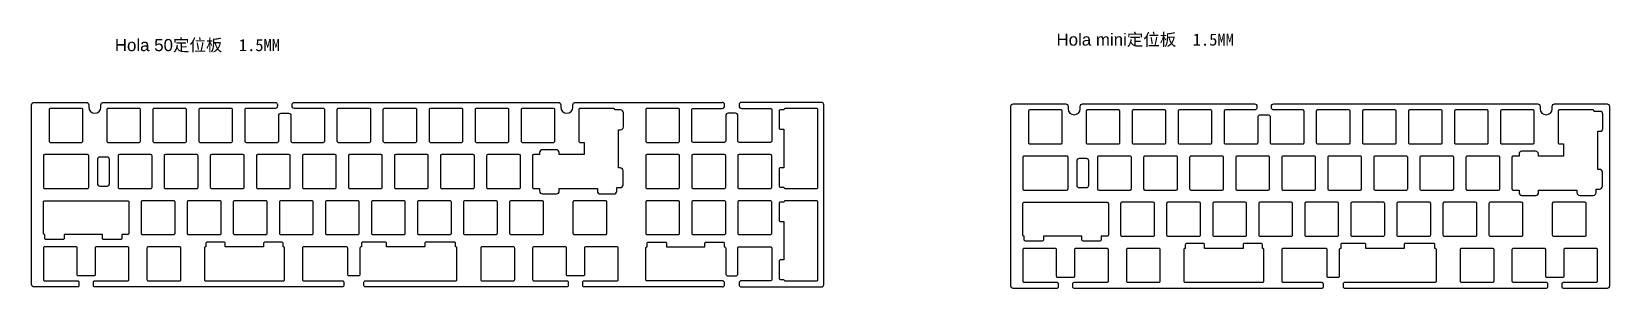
# Model space of a CAD drawing. Header units: millimetres. Extents: x 84 to 737, y 521 to 627.
import ezdxf

# ---------------------------------------------------------------- set-up
doc = ezdxf.new("R2010")
doc.units = ezdxf.units.MM
doc.styles.get("Standard").update_dxf_attribs({"font": 'arial.ttf'})

msp = doc.modelspace()

# ---------------------------------------------------------------- linework, layer by layer
at = {"color": 3, "linetype": 'Continuous', "lineweight": 25}
for points in [[(370.02, 521.94), (312.84, 521.94, -0.414214), (312.34, 522.44), (312.34, 523.94, -0.414214), (312.84, 524.44), (326.56, 524.44, 0.414214), (327.06, 524.94), (327.06, 537.94, 0.414214), (326.56, 538.44), (313.56, 538.44, 0.414214), (313.06, 537.94), (313.06, 526.94, -0.414214), (312.56, 526.44), (306.13, 526.44, -0.414214), (305.63, 526.94), (305.63, 537.94, 0.414214), (305.13, 538.44), (292.13, 538.44, 0.414214), (291.63, 537.94), (291.63, 524.94, 0.414214), (292.13, 524.44), (305.84, 524.44, -0.414214), (306.34, 523.94), (306.34, 522.44, -0.414214), (305.84, 521.94), (222.36, 521.94, -0.414214), (221.86, 522.44), (221.86, 523.94, -0.414214), (222.36, 524.44), (259.84, 524.44, 0.414214), (260.34, 524.94), (260.34, 537.94, 0.414214), (259.84, 538.44), (259.76, 538.44), (259.76, 539.94, 0.414214), (259.26, 540.44), (247.53, 540.44, 0.414214), (247.03, 539.94), (247.03, 538.44), (231.16, 538.44), (231.16, 539.94, 0.414214), (230.66, 540.44), (221.28, 540.44, 0.414214), (220.78, 539.94), (220.78, 538.44), (220.69, 538.44, 0.414214), (220.19, 537.94), (220.19, 526.94, -0.414214), (219.69, 526.44), (215.64, 526.44, -0.414214), (215.14, 526.94), (215.14, 537.94, 0.414214), (214.64, 538.44), (196.88, 538.44, 0.414214), (196.38, 537.94), (196.38, 524.94, 0.414214), (196.88, 524.44), (212.97, 524.44, -0.414214), (213.47, 523.94), (213.47, 522.44, -0.414214), (212.97, 521.94), (110.44, 521.94, -0.414214), (109.94, 522.44), (109.94, 523.94, -0.414214), (110.44, 524.44), (124.15, 524.44, 0.414214), (124.65, 524.94), (124.65, 537.94, 0.414214), (124.15, 538.44), (111.15, 538.44, 0.414214), (110.65, 537.94), (110.65, 526.94, -0.414214), (110.15, 526.44), (103.72, 526.44, -0.414214), (103.22, 526.94), (103.22, 537.94, 0.414214), (102.72, 538.44), (89.72, 538.44, 0.414214), (89.22, 537.94), (89.22, 524.94, 0.414214), (89.72, 524.44), (103.44, 524.44, -0.414214), (103.94, 523.94), (103.94, 522.44, -0.414214), (103.44, 521.94), (85.34, 521.94, -0.414214), (84.34, 522.94), (84.34, 597.09, -0.414214), (85.34, 598.09), (107.01, 598.09, -0.414214), (108.01, 597.09), (108.01, 596.09, 1), (113.01, 596.09), (113.01, 597.09, -0.414214), (114.01, 598.09), (185.09, 598.09, -0.414214), (186.09, 597.09), (186.09, 596.59, -0.414214), (185.09, 595.59), (173.07, 595.59, 0.414214), (172.57, 595.09), (172.57, 582.09, 0.414214), (173.07, 581.59), (186.07, 581.59, 0.414214), (186.57, 582.09), (186.57, 592.59, -0.414214), (187.57, 593.59), (190.62, 593.59, -0.414214), (191.62, 592.59), (191.62, 582.09, 0.414214), (192.12, 581.59), (205.12, 581.59, 0.414214), (205.62, 582.09), (205.62, 595.09, 0.414214), (205.12, 595.59), (193.09, 595.59, -0.414214), (192.09, 596.59), (192.09, 597.09, -0.414214), (193.09, 598.09), (302.27, 598.09, -0.414214), (303.27, 597.09), (303.27, 596.09, 1), (308.27, 596.09)], [(308.27, 596.09), (308.27, 597.09, -0.414214), (309.27, 598.09), (370.02, 598.09)], [(370.02, 521.94, 0.414214), (371.02, 522.94), (371.02, 523.44, 0.414214), (370.02, 524.44), (338.94, 524.44, -0.414214), (338.44, 524.94), (338.44, 537.94, -0.414214), (338.94, 538.44), (339.03, 538.44), (339.03, 539.94, -0.414214), (339.53, 540.44), (346.53, 540.44, -0.414214), (347.03, 539.94), (347.03, 538.44), (362.9, 538.44), (362.9, 539.94, -0.414214), (363.4, 540.44), (370.4, 540.44, -0.414214), (370.9, 539.94), (370.9, 538.44), (370.99, 538.44, -0.414214), (371.49, 537.94), (371.49, 527.44, 0.414214), (372.49, 526.44), (375.54, 526.44, 0.414214), (376.54, 527.44), (376.54, 537.94, -0.414214), (377.04, 538.44), (390.04, 538.44, -0.414214), (390.54, 537.94), (390.54, 524.94, -0.414214), (390.04, 524.44), (378.02, 524.44, 0.414214), (377.02, 523.44), (377.02, 522.94, 0.414214), (378.02, 521.94), (411.09, 521.94, 0.414214), (412.09, 522.94), (412.09, 597.09, 0.414214), (411.09, 598.09), (378.02, 598.09, 0.414214), (377.02, 597.09), (377.02, 596.59, 0.414214), (378.02, 595.59), (390.04, 595.59, -0.414214), (390.54, 595.09), (390.54, 582.09, -0.414214), (390.04, 581.59), (377.04, 581.59, -0.414214), (376.54, 582.09), (376.54, 592.59, 0.414214), (375.54, 593.59), (372.49, 593.59, 0.414214), (371.49, 592.59), (371.49, 582.09, -0.414214), (370.99, 581.59), (357.99, 581.59, -0.414214), (357.49, 582.09), (357.49, 595.09, -0.414214), (357.99, 595.59), (370.02, 595.59, 0.414214), (371.02, 596.59), (371.02, 597.09, 0.414214), (370.02, 598.09)], [(713.43, 595.46), (713.43, 596.46, -0.414214), (714.43, 597.46), (736.09, 597.46, -0.414214), (737.09, 596.46), (737.09, 522.31, -0.414214), (736.09, 521.31), (718, 521.31, -0.414214), (717.5, 521.81), (717.5, 523.31, -0.414214), (718, 523.81), (731.71, 523.81, 0.414214), (732.21, 524.31), (732.21, 537.31, 0.414214), (731.71, 537.81), (718.71, 537.81, 0.414214), (718.21, 537.31), (718.21, 526.31, -0.414214), (717.71, 525.81), (711.28, 525.81, -0.414214), (710.78, 526.31), (710.78, 537.31, 0.414214), (710.28, 537.81), (697.28, 537.81, 0.414214), (696.78, 537.31), (696.78, 524.31, 0.414214), (697.28, 523.81), (711, 523.81, -0.414214), (711.5, 523.31), (711.5, 521.81, -0.414214), (711, 521.31), (627.51, 521.31, -0.414214), (627.01, 521.81), (627.01, 523.31, -0.414214), (627.51, 523.81), (665, 523.81, 0.414214), (665.5, 524.31), (665.5, 537.31, 0.414214), (665, 537.81), (664.91, 537.81), (664.91, 539.31, 0.414214), (664.41, 539.81), (652.69, 539.81, 0.414214), (652.19, 539.31), (652.19, 537.81), (636.31, 537.81), (636.31, 539.31, 0.414214), (635.81, 539.81), (626.43, 539.81, 0.414214), (625.93, 539.31), (625.93, 537.81), (625.84, 537.81, 0.414214), (625.34, 537.31), (625.34, 526.31, -0.414214), (624.84, 525.81), (620.79, 525.81, -0.414214), (620.29, 526.31), (620.29, 537.31, 0.414214), (619.79, 537.81), (602.03, 537.81, 0.414214), (601.53, 537.31), (601.53, 524.31, 0.414214), (602.03, 523.81), (618.13, 523.81, -0.414214), (618.63, 523.31), (618.63, 521.81, -0.414214), (618.13, 521.31), (515.59, 521.31, -0.414214), (515.09, 521.81), (515.09, 523.31, -0.414214), (515.59, 523.81), (529.31, 523.81, 0.414214), (529.81, 524.31), (529.81, 537.31, 0.414214), (529.31, 537.81), (516.31, 537.81, 0.414214), (515.81, 537.31), (515.81, 526.31, -0.414214), (515.31, 525.81), (508.88, 525.81, -0.414214), (508.38, 526.31), (508.38, 537.31, 0.414214), (507.88, 537.81), (494.88, 537.81, 0.414214), (494.38, 537.31), (494.38, 524.31, 0.414214), (494.88, 523.81), (508.59, 523.81, -0.414214), (509.09, 523.31), (509.09, 521.81, -0.414214), (508.59, 521.31), (490.49, 521.31, -0.414214), (489.49, 522.31), (489.49, 596.46, -0.414214), (490.49, 597.46), (512.16, 597.46, -0.414214), (513.16, 596.46), (513.16, 595.46, 1), (518.16, 595.46), (518.16, 596.46, -0.414214), (519.16, 597.46), (590.24, 597.46, -0.414214), (591.24, 596.46), (591.24, 595.96, -0.414214), (590.24, 594.96), (578.22, 594.96, 0.414214), (577.72, 594.46), (577.72, 581.46, 0.414214), (578.22, 580.96), (591.22, 580.96, 0.414214), (591.72, 581.46), (591.72, 591.96, -0.414214), (592.72, 592.96), (595.77, 592.96, -0.414214), (596.77, 591.96), (596.77, 581.46, 0.414214), (597.27, 580.96), (610.27, 580.96, 0.414214), (610.77, 581.46), (610.77, 594.46, 0.414214), (610.27, 594.96), (598.24, 594.96, -0.414214), (597.24, 595.96), (597.24, 596.46, -0.414214), (598.24, 597.46), (707.43, 597.46, -0.414214), (708.43, 596.46), (708.43, 595.46, 1), (713.43, 595.46)]]:
    msp.add_lwpolyline(points, format="xyb", dxfattribs=at)
at = {"color": 7, "linetype": 'Continuous', "lineweight": 25}
msp.add_lwpolyline([(92.1, 581.59), (105.1, 581.59, 0.414214), (105.6, 582.09), (105.6, 595.09, 0.414214), (105.1, 595.59), (92.1, 595.59, 0.414214), (91.6, 595.09), (91.6, 582.09, 0.414214)], format="xyb", close=True, dxfattribs=at)
at = {"color": 3, "linetype": 'Continuous', "lineweight": 25}
for points in [[(92.1, 581.59), (105.1, 581.59, 0.414214), (105.6, 582.09), (105.6, 595.09, 0.414214), (105.1, 595.59), (92.1, 595.59, 0.414214), (91.6, 595.09), (91.6, 582.09, 0.414214)], [(92.1, 581.59), (105.1, 581.59, 0.414214), (105.6, 582.09), (105.6, 595.09, 0.414214), (105.1, 595.59), (92.1, 595.59, 0.414214), (91.6, 595.09), (91.6, 582.09, 0.414214)], [(115.92, 581.59), (128.92, 581.59, 0.414214), (129.42, 582.09), (129.42, 595.09, 0.414214), (128.92, 595.59), (115.92, 595.59, 0.414214), (115.42, 595.09), (115.42, 582.09, 0.414214)], [(134.97, 581.59), (147.97, 581.59, 0.414214), (148.47, 582.09), (148.47, 595.09, 0.414214), (147.97, 595.59), (134.97, 595.59, 0.414214), (134.47, 595.09), (134.47, 582.09, 0.414214)], [(154.02, 581.59), (167.02, 581.59, 0.414214), (167.52, 582.09), (167.52, 595.09, 0.414214), (167.02, 595.59), (154.02, 595.59, 0.414214), (153.52, 595.09), (153.52, 582.09, 0.414214)], [(211.17, 581.59), (224.17, 581.59, 0.414214), (224.67, 582.09), (224.67, 595.09, 0.414214), (224.17, 595.59), (211.17, 595.59, 0.414214), (210.67, 595.09), (210.67, 582.09, 0.414214)], [(230.22, 581.59), (243.22, 581.59, 0.414214), (243.72, 582.09), (243.72, 595.09, 0.414214), (243.22, 595.59), (230.22, 595.59, 0.414214), (229.72, 595.09), (229.72, 582.09, 0.414214)], [(249.27, 581.59), (262.27, 581.59, 0.414214), (262.77, 582.09), (262.77, 595.09, 0.414214), (262.27, 595.59), (249.27, 595.59, 0.414214), (248.77, 595.09), (248.77, 582.09, 0.414214)], [(268.32, 581.59), (281.32, 581.59, 0.414214), (281.82, 582.09), (281.82, 595.09, 0.414214), (281.32, 595.59), (268.32, 595.59, 0.414214), (267.82, 595.09), (267.82, 582.09, 0.414214)], [(287.37, 581.59), (300.37, 581.59, 0.414214), (300.87, 582.09), (300.87, 595.09, 0.414214), (300.37, 595.59), (287.37, 595.59, 0.414214), (286.87, 595.09), (286.87, 582.09, 0.414214)], [(338.94, 581.59), (351.94, 581.59, 0.414214), (352.44, 582.09), (352.44, 595.09, 0.414214), (351.94, 595.59), (338.94, 595.59, 0.414214), (338.44, 595.09), (338.44, 582.09, 0.414214)], [(409.59, 563.04), (409.59, 595.09, 0.414214), (409.09, 595.59), (396.09, 595.59, 0.414214), (395.59, 595.09), (395.59, 595), (394.09, 595, 0.414214), (393.59, 594.5), (393.59, 587.5, 0.414214), (394.09, 587), (395.59, 587), (395.59, 571.13), (394.09, 571.13, 0.414214), (393.59, 570.63), (393.59, 563.63, 0.414214), (394.09, 563.13), (395.59, 563.13), (395.59, 563.04, 0.414214), (396.09, 562.54), (409.09, 562.54, 0.414214)], [(497.26, 580.96), (510.26, 580.96, 0.414214), (510.76, 581.46), (510.76, 594.46, 0.414214), (510.26, 594.96), (497.26, 594.96, 0.414214), (496.76, 594.46), (496.76, 581.46, 0.414214)], [(521.07, 580.96), (534.07, 580.96, 0.414214), (534.57, 581.46), (534.57, 594.46, 0.414214), (534.07, 594.96), (521.07, 594.96, 0.414214), (520.57, 594.46), (520.57, 581.46, 0.414214)], [(540.12, 580.96), (553.12, 580.96, 0.414214), (553.62, 581.46), (553.62, 594.46, 0.414214), (553.12, 594.96), (540.12, 594.96, 0.414214), (539.62, 594.46), (539.62, 581.46, 0.414214)], [(559.17, 580.96), (572.17, 580.96, 0.414214), (572.67, 581.46), (572.67, 594.46, 0.414214), (572.17, 594.96), (559.17, 594.96, 0.414214), (558.67, 594.46), (558.67, 581.46, 0.414214)], [(616.32, 580.96), (629.32, 580.96, 0.414214), (629.82, 581.46), (629.82, 594.46, 0.414214), (629.32, 594.96), (616.32, 594.96, 0.414214), (615.82, 594.46), (615.82, 581.46, 0.414214)], [(635.37, 580.96), (648.37, 580.96, 0.414214), (648.87, 581.46), (648.87, 594.46, 0.414214), (648.37, 594.96), (635.37, 594.96, 0.414214), (634.87, 594.46), (634.87, 581.46, 0.414214)], [(654.42, 580.96), (667.42, 580.96, 0.414214), (667.92, 581.46), (667.92, 594.46, 0.414214), (667.42, 594.96), (654.42, 594.96, 0.414214), (653.92, 594.46), (653.92, 581.46, 0.414214)], [(673.47, 580.96), (686.47, 580.96, 0.414214), (686.97, 581.46), (686.97, 594.46, 0.414214), (686.47, 594.96), (673.47, 594.96, 0.414214), (672.97, 594.46), (672.97, 581.46, 0.414214)], [(692.52, 580.96), (705.52, 580.96, 0.414214), (706.02, 581.46), (706.02, 594.46, 0.414214), (705.52, 594.96), (692.52, 594.96, 0.414214), (692.02, 594.46), (692.02, 581.46, 0.414214)], [(120.68, 562.54), (133.68, 562.54, 0.414214), (134.18, 563.04), (134.18, 576.04, 0.414214), (133.68, 576.54), (120.68, 576.54, 0.414214), (120.18, 576.04), (120.18, 563.04, 0.414214)], [(139.73, 562.54), (152.73, 562.54, 0.414214), (153.23, 563.04), (153.23, 576.04, 0.414214), (152.73, 576.54), (139.73, 576.54, 0.414214), (139.23, 576.04), (139.23, 563.04, 0.414214)], [(158.78, 562.54), (171.78, 562.54, 0.414214), (172.28, 563.04), (172.28, 576.04, 0.414214), (171.78, 576.54), (158.78, 576.54, 0.414214), (158.28, 576.04), (158.28, 563.04, 0.414214)], [(177.83, 562.54), (190.83, 562.54, 0.414214), (191.33, 563.04), (191.33, 576.04, 0.414214), (190.83, 576.54), (177.83, 576.54, 0.414214), (177.33, 576.04), (177.33, 563.04, 0.414214)], [(196.88, 562.54), (209.88, 562.54, 0.414214), (210.38, 563.04), (210.38, 576.04, 0.414214), (209.88, 576.54), (196.88, 576.54, 0.414214), (196.38, 576.04), (196.38, 563.04, 0.414214)], [(215.93, 562.54), (228.93, 562.54, 0.414214), (229.43, 563.04), (229.43, 576.04, 0.414214), (228.93, 576.54), (215.93, 576.54, 0.414214), (215.43, 576.04), (215.43, 563.04, 0.414214)], [(234.98, 562.54), (247.98, 562.54, 0.414214), (248.48, 563.04), (248.48, 576.04, 0.414214), (247.98, 576.54), (234.98, 576.54, 0.414214), (234.48, 576.04), (234.48, 563.04, 0.414214)], [(254.03, 562.54), (267.03, 562.54, 0.414214), (267.53, 563.04), (267.53, 576.04, 0.414214), (267.03, 576.54), (254.03, 576.54, 0.414214), (253.53, 576.04), (253.53, 563.04, 0.414214)], [(273.08, 562.54), (286.08, 562.54, 0.414214), (286.58, 563.04), (286.58, 576.04, 0.414214), (286.08, 576.54), (273.08, 576.54, 0.414214), (272.58, 576.04), (272.58, 563.04, 0.414214)], [(338.94, 562.54), (351.94, 562.54, 0.414214), (352.44, 563.04), (352.44, 576.04, 0.414214), (351.94, 576.54), (338.94, 576.54, 0.414214), (338.44, 576.04), (338.44, 563.04, 0.414214)], [(357.99, 562.54), (370.99, 562.54, 0.414214), (371.49, 563.04), (371.49, 576.04, 0.414214), (370.99, 576.54), (357.99, 576.54, 0.414214), (357.49, 576.04), (357.49, 563.04, 0.414214)], [(377.04, 562.54), (390.04, 562.54, 0.414214), (390.54, 563.04), (390.54, 576.04, 0.414214), (390.04, 576.54), (377.04, 576.54, 0.414214), (376.54, 576.04), (376.54, 563.04, 0.414214)], [(525.83, 561.91), (538.83, 561.91, 0.414214), (539.33, 562.41), (539.33, 575.41, 0.414214), (538.83, 575.91), (525.83, 575.91, 0.414214), (525.33, 575.41), (525.33, 562.41, 0.414214)], [(544.88, 561.91), (557.88, 561.91, 0.414214), (558.38, 562.41), (558.38, 575.41, 0.414214), (557.88, 575.91), (544.88, 575.91, 0.414214), (544.38, 575.41), (544.38, 562.41, 0.414214)], [(563.93, 561.91), (576.93, 561.91, 0.414214), (577.43, 562.41), (577.43, 575.41, 0.414214), (576.93, 575.91), (563.93, 575.91, 0.414214), (563.43, 575.41), (563.43, 562.41, 0.414214)], [(582.98, 561.91), (595.98, 561.91, 0.414214), (596.48, 562.41), (596.48, 575.41, 0.414214), (595.98, 575.91), (582.98, 575.91, 0.414214), (582.48, 575.41), (582.48, 562.41, 0.414214)], [(602.03, 561.91), (615.03, 561.91, 0.414214), (615.53, 562.41), (615.53, 575.41, 0.414214), (615.03, 575.91), (602.03, 575.91, 0.414214), (601.53, 575.41), (601.53, 562.41, 0.414214)], [(621.08, 561.91), (634.08, 561.91, 0.414214), (634.58, 562.41), (634.58, 575.41, 0.414214), (634.08, 575.91), (621.08, 575.91, 0.414214), (620.58, 575.41), (620.58, 562.41, 0.414214)], [(640.13, 561.91), (653.13, 561.91, 0.414214), (653.63, 562.41), (653.63, 575.41, 0.414214), (653.13, 575.91), (640.13, 575.91, 0.414214), (639.63, 575.41), (639.63, 562.41, 0.414214)], [(659.18, 561.91), (672.18, 561.91, 0.414214), (672.68, 562.41), (672.68, 575.41, 0.414214), (672.18, 575.91), (659.18, 575.91, 0.414214), (658.68, 575.41), (658.68, 562.41, 0.414214)], [(678.23, 561.91), (691.23, 561.91, 0.414214), (691.73, 562.41), (691.73, 575.41, 0.414214), (691.23, 575.91), (678.23, 575.91, 0.414214), (677.73, 575.41), (677.73, 562.41, 0.414214)], [(89.72, 557.49), (124.15, 557.49, -0.414214), (124.65, 556.99), (124.65, 543.99, -0.414214), (124.15, 543.49), (121.68, 543.49), (121.68, 541.99, -0.414214), (121.18, 541.49), (114.18, 541.49, -0.414214), (113.68, 541.99), (113.68, 543.49), (97.81, 543.49), (97.81, 541.99, -0.414214), (97.31, 541.49), (90.31, 541.49, -0.414214), (89.81, 541.99), (89.81, 543.49), (89.72, 543.49, -0.414214), (89.22, 543.99), (89.22, 556.99, -0.414214)], [(130.2, 543.49), (143.2, 543.49, 0.414214), (143.7, 543.99), (143.7, 556.99, 0.414214), (143.2, 557.49), (130.2, 557.49, 0.414214), (129.7, 556.99), (129.7, 543.99, 0.414214)], [(149.25, 543.49), (162.25, 543.49, 0.414214), (162.75, 543.99), (162.75, 556.99, 0.414214), (162.25, 557.49), (149.25, 557.49, 0.414214), (148.75, 556.99), (148.75, 543.99, 0.414214)], [(168.3, 543.49), (181.3, 543.49, 0.414214), (181.8, 543.99), (181.8, 556.99, 0.414214), (181.3, 557.49), (168.3, 557.49, 0.414214), (167.8, 556.99), (167.8, 543.99, 0.414214)], [(187.35, 543.49), (200.35, 543.49, 0.414214), (200.85, 543.99), (200.85, 556.99, 0.414214), (200.35, 557.49), (187.35, 557.49, 0.414214), (186.85, 556.99), (186.85, 543.99, 0.414214)], [(206.4, 543.49), (219.4, 543.49, 0.414214), (219.9, 543.99), (219.9, 556.99, 0.414214), (219.4, 557.49), (206.4, 557.49, 0.414214), (205.9, 556.99), (205.9, 543.99, 0.414214)], [(225.45, 543.49), (238.45, 543.49, 0.414214), (238.95, 543.99), (238.95, 556.99, 0.414214), (238.45, 557.49), (225.45, 557.49, 0.414214), (224.95, 556.99), (224.95, 543.99, 0.414214)], [(244.5, 543.49), (257.5, 543.49, 0.414214), (258, 543.99), (258, 556.99, 0.414214), (257.5, 557.49), (244.5, 557.49, 0.414214), (244, 556.99), (244, 543.99, 0.414214)], [(263.55, 543.49), (276.55, 543.49, 0.414214), (277.05, 543.99), (277.05, 556.99, 0.414214), (276.55, 557.49), (263.55, 557.49, 0.414214), (263.05, 556.99), (263.05, 543.99, 0.414214)], [(282.6, 543.49), (295.6, 543.49, 0.414214), (296.1, 543.99), (296.1, 556.99, 0.414214), (295.6, 557.49), (282.6, 557.49, 0.414214), (282.1, 556.99), (282.1, 543.99, 0.414214)], [(308.8, 543.49), (321.8, 543.49, 0.414214), (322.3, 543.99), (322.3, 556.99, 0.414214), (321.8, 557.49), (308.8, 557.49, 0.414214), (308.3, 556.99), (308.3, 543.99, 0.414214)], [(338.94, 543.49), (351.94, 543.49, 0.414214), (352.44, 543.99), (352.44, 556.99, 0.414214), (351.94, 557.49), (338.94, 557.49, 0.414214), (338.44, 556.99), (338.44, 543.99, 0.414214)], [(357.99, 543.49), (370.99, 543.49, 0.414214), (371.49, 543.99), (371.49, 556.99, 0.414214), (370.99, 557.49), (357.99, 557.49, 0.414214), (357.49, 556.99), (357.49, 543.99, 0.414214)], [(377.04, 543.49), (390.04, 543.49, 0.414214), (390.54, 543.99), (390.54, 556.99, 0.414214), (390.04, 557.49), (377.04, 557.49, 0.414214), (376.54, 556.99), (376.54, 543.99, 0.414214)], [(409.59, 524.94), (409.59, 556.99, 0.414214), (409.09, 557.49), (396.09, 557.49, 0.414214), (395.59, 556.99), (395.59, 556.9), (394.09, 556.9, 0.414214), (393.59, 556.4), (393.59, 549.4, 0.414214), (394.09, 548.9), (395.59, 548.9), (395.59, 533.03), (394.09, 533.03, 0.414214), (393.59, 532.53), (393.59, 525.53, 0.414214), (394.09, 525.03), (395.59, 525.03), (395.59, 524.94, 0.414214), (396.09, 524.44), (409.09, 524.44, 0.414214)], [(494.88, 556.86), (529.31, 556.86, -0.414214), (529.81, 556.36), (529.81, 543.36, -0.414214), (529.31, 542.86), (526.84, 542.86), (526.84, 541.36, -0.414214), (526.34, 540.86), (519.34, 540.86, -0.414214), (518.84, 541.36), (518.84, 542.86), (502.96, 542.86), (502.96, 541.36, -0.414214), (502.46, 540.86), (495.46, 540.86, -0.414214), (494.96, 541.36), (494.96, 542.86), (494.88, 542.86, -0.414214), (494.38, 543.36), (494.38, 556.36, -0.414214)], [(535.36, 542.86), (548.36, 542.86, 0.414214), (548.86, 543.36), (548.86, 556.36, 0.414214), (548.36, 556.86), (535.36, 556.86, 0.414214), (534.86, 556.36), (534.86, 543.36, 0.414214)], [(554.41, 542.86), (567.41, 542.86, 0.414214), (567.91, 543.36), (567.91, 556.36, 0.414214), (567.41, 556.86), (554.41, 556.86, 0.414214), (553.91, 556.36), (553.91, 543.36, 0.414214)], [(573.46, 542.86), (586.46, 542.86, 0.414214), (586.96, 543.36), (586.96, 556.36, 0.414214), (586.46, 556.86), (573.46, 556.86, 0.414214), (572.96, 556.36), (572.96, 543.36, 0.414214)], [(592.51, 542.86), (605.51, 542.86, 0.414214), (606.01, 543.36), (606.01, 556.36, 0.414214), (605.51, 556.86), (592.51, 556.86, 0.414214), (592.01, 556.36), (592.01, 543.36, 0.414214)], [(611.56, 542.86), (624.56, 542.86, 0.414214), (625.06, 543.36), (625.06, 556.36, 0.414214), (624.56, 556.86), (611.56, 556.86, 0.414214), (611.06, 556.36), (611.06, 543.36, 0.414214)], [(630.61, 542.86), (643.61, 542.86, 0.414214), (644.11, 543.36), (644.11, 556.36, 0.414214), (643.61, 556.86), (630.61, 556.86, 0.414214), (630.11, 556.36), (630.11, 543.36, 0.414214)], [(649.66, 542.86), (662.66, 542.86, 0.414214), (663.16, 543.36), (663.16, 556.36, 0.414214), (662.66, 556.86), (649.66, 556.86, 0.414214), (649.16, 556.36), (649.16, 543.36, 0.414214)], [(668.71, 542.86), (681.71, 542.86, 0.414214), (682.21, 543.36), (682.21, 556.36, 0.414214), (681.71, 556.86), (668.71, 556.86, 0.414214), (668.21, 556.36), (668.21, 543.36, 0.414214)], [(687.76, 542.86), (700.76, 542.86, 0.414214), (701.26, 543.36), (701.26, 556.36, 0.414214), (700.76, 556.86), (687.76, 556.86, 0.414214), (687.26, 556.36), (687.26, 543.36, 0.414214)], [(713.95, 542.86), (726.95, 542.86, 0.414214), (727.45, 543.36), (727.45, 556.36, 0.414214), (726.95, 556.86), (713.95, 556.86, 0.414214), (713.45, 556.36), (713.45, 543.36, 0.414214)], [(145.58, 538.44), (132.58, 538.44, 0.414214), (132.08, 537.94), (132.08, 524.94, 0.414214), (132.58, 524.44), (145.58, 524.44, 0.414214), (146.08, 524.94), (146.08, 537.94, 0.414214)], [(180.86, 540.44, 0.414214), (180.36, 539.94), (180.36, 538.44), (164.48, 538.44), (164.48, 539.94, 0.414214), (163.98, 540.44), (156.98, 540.44, 0.414214), (156.48, 539.94), (156.48, 538.44), (156.4, 538.44, 0.414214), (155.9, 537.94), (155.9, 524.94, 0.414214), (156.4, 524.44), (188.45, 524.44, 0.414214), (188.95, 524.94), (188.95, 537.94, 0.414214), (188.45, 538.44), (188.36, 538.44), (188.36, 539.94, 0.414214), (187.86, 540.44)], [(283.7, 538.44), (270.7, 538.44, 0.414214), (270.2, 537.94), (270.2, 524.94, 0.414214), (270.7, 524.44), (283.7, 524.44, 0.414214), (284.2, 524.94), (284.2, 537.94, 0.414214)], [(550.74, 537.81), (537.74, 537.81, 0.414214), (537.24, 537.31), (537.24, 524.31, 0.414214), (537.74, 523.81), (550.74, 523.81, 0.414214), (551.24, 524.31), (551.24, 537.31, 0.414214)], [(586.01, 539.81, 0.414214), (585.51, 539.31), (585.51, 537.81), (569.64, 537.81), (569.64, 539.31, 0.414214), (569.14, 539.81), (562.14, 539.81, 0.414214), (561.64, 539.31), (561.64, 537.81), (561.55, 537.81, 0.414214), (561.05, 537.31), (561.05, 524.31, 0.414214), (561.55, 523.81), (593.6, 523.81, 0.414214), (594.1, 524.31), (594.1, 537.31, 0.414214), (593.6, 537.81), (593.51, 537.81), (593.51, 539.31, 0.414214), (593.01, 539.81)], [(688.85, 537.81), (675.85, 537.81, 0.414214), (675.35, 537.31), (675.35, 524.31, 0.414214), (675.85, 523.81), (688.85, 523.81, 0.414214), (689.35, 524.31), (689.35, 537.31, 0.414214)]]:
    msp.add_lwpolyline(points, format="xyb", close=True, dxfattribs=at)
at = {"color": 3}
for points in [[(302.6, 576.54), (302.6, 577.37, 0.414214), (301.4, 578.57), (295.73, 578.57, 0.414214), (294.53, 577.37), (294.53, 576.54), (292.1, 576.54, 0.414214), (291.6, 576.04), (291.6, 563.04, 0.414214), (292.1, 562.54), (294.53, 562.54), (294.53, 561.52, 0.414214), (295.73, 560.32), (301.46, 560.32, 0.414214), (302.66, 561.52), (302.66, 562.54), (318.44, 562.54), (318.44, 561.49, 0.414214), (319.64, 560.29), (325.23, 560.29, 0.414214), (326.43, 561.49), (326.43, 562.92), (327.82, 562.92, 0.414214), (329.02, 564.12), (329.02, 569.88, 0.414214), (327.82, 571.08), (327.11, 571.08), (327.11, 586.77), (328.02, 586.77, 0.414214), (329.22, 587.97), (329.22, 593.79, 0.414214), (328.02, 594.99), (325.58, 594.99), (325.58, 595.09, 0.414214), (325.08, 595.59), (311.18, 595.59, 0.414214), (310.68, 595.09), (310.68, 582.09, 0.414214), (311.18, 581.59), (312.98, 581.59), (312.98, 576.54)], [(707.75, 575.91), (707.75, 576.74, 0.414214), (706.55, 577.94), (700.89, 577.94, 0.414214), (699.69, 576.74), (699.69, 575.91), (697.25, 575.91, 0.414214), (696.75, 575.41), (696.75, 562.41, 0.414214), (697.25, 561.91), (699.69, 561.91), (699.69, 560.89, 0.414214), (700.89, 559.69), (706.61, 559.69, 0.414214), (707.81, 560.89), (707.81, 561.91), (723.6, 561.91), (723.6, 560.86, 0.414214), (724.8, 559.66), (730.39, 559.66, 0.414214), (731.59, 560.86), (731.59, 562.29), (732.98, 562.29, 0.414214), (734.18, 563.49), (734.18, 569.25, 0.414214), (732.98, 570.45), (732.26, 570.45), (732.26, 586.14), (733.17, 586.14, 0.414214), (734.37, 587.34), (734.37, 593.16, 0.414214), (733.17, 594.36), (730.74, 594.36), (730.74, 594.46, 0.414214), (730.24, 594.96), (716.33, 594.96, 0.414214), (715.83, 594.46), (715.83, 581.46, 0.414214), (716.33, 580.96), (718.13, 580.96), (718.13, 575.91)], [(89.22, 563.04, 0.414214), (89.72, 562.54), (107.48, 562.54, 0.414214), (107.98, 563.04), (107.98, 576.04, 0.414214), (107.48, 576.54), (89.72, 576.54, 0.414214), (89.22, 576.04)], [(112.58, 575.54, 0.414214), (111.58, 574.54), (111.58, 564.54, 0.414214), (112.58, 563.54), (115.58, 563.54, 0.414214), (116.58, 564.54), (116.58, 574.54, 0.414214), (115.58, 575.54)], [(494.38, 562.41, 0.414214), (494.88, 561.91), (512.64, 561.91, 0.414214), (513.14, 562.41), (513.14, 575.41, 0.414214), (512.64, 575.91), (494.88, 575.91, 0.414214), (494.38, 575.41)], [(517.73, 574.91, 0.414214), (516.73, 573.91), (516.73, 563.91, 0.414214), (517.73, 562.91), (520.73, 562.91, 0.414214), (521.73, 563.91), (521.73, 573.91, 0.414214), (520.73, 574.91)]]:
    msp.add_lwpolyline(points, format="xyb", close=True, dxfattribs=at)

# ---------------------------------------------------------------- texts
at = {"char_height": 5, "attachment_point": 1}
for s, insert in [('Hola mini{\\fSimSun|b0|i0|c134|p2;定位板  1.5MM}', (508.33, 626.52)), ('Hola 50{\\fSimSun|b0|i0|c134|p2;定位板  1.5MM}', (118.77, 624.25))]:
    msp.add_mtext_dynamic_manual_height_columns(s, width=249.0246, gutter_width=25, heights=[0], dxfattribs=dict(at, insert=insert))

doc.saveas('drawing.dxf')
